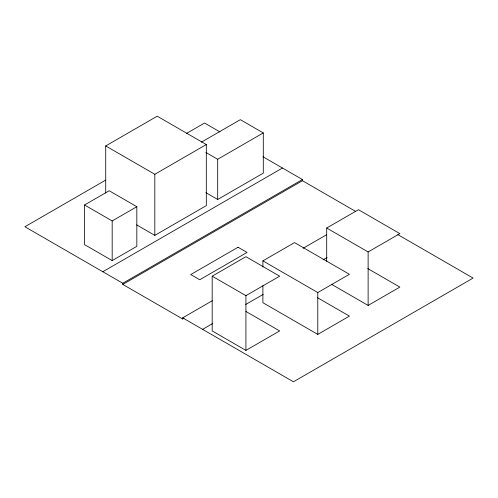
<?xml version="1.0" encoding="UTF-8"?>
<svg xmlns="http://www.w3.org/2000/svg" width="498" height="498" viewBox="0 0 498 498"><rect width="100%" height="100%" fill="white"/><g stroke="black" fill="none" stroke-linecap="round" stroke-linejoin="round"><path stroke-width="0.75" d="M105.713 193.1L105.713 145.933L157.212 116.202L206.315 144.551L206.315 205.63L154.816 235.367L136.657 224.878M105.638 180.133L24.9 226.752L122.782 283.262L302.435 179.548L302.435 180.699L122.782 284.414L122.782 283.262M186.383 133.52L204.547 123.031L219.998 131.951M84.536 204.983L109.187 190.746L136.832 206.707L136.832 246.354L112.181 260.585L84.536 244.624L84.536 204.983L112.181 220.944L136.832 206.707M201.435 142.135L240.335 119.676L263.293 132.929L263.293 173.148L217.682 199.48L205.873 192.664M105.713 145.933L154.816 174.288L206.315 144.551M205.873 152.444L217.682 159.26L263.293 132.929M102.825 271.74L282.472 168.019M212.185 276.178L245.919 256.7L279.652 276.178L245.919 295.656L212.185 276.178L212.185 330.921L245.919 350.399L279.652 330.921L245.919 311.443M262.894 260.865L294.53 242.601L349.422 274.292L317.786 292.556L262.894 260.865L262.894 267.065M326.7 228.034L358.442 209.708L399.857 233.624L368.122 251.944L326.7 228.034L326.7 261.357M184.011 318.216L182.666 318.988L182.666 317.836L212.273 300.742M303.108 248.303L326.657 234.707M202.63 329.365L212.721 323.532M245.688 304.502L263.187 294.399M323.065 259.825L327.105 257.497M262.894 285.659L262.894 302.703L317.786 334.395L349.422 316.124L317.288 297.574M331.375 284.209L368.122 305.423L399.857 287.097L367.792 268.584M262.994 156.77L302.435 179.548M397.753 234.577L473.1 278.077L293.453 381.798L182.666 317.836M302.435 180.699L355.591 211.389M122.782 284.414L182.666 318.988M368.122 251.944L368.122 305.423M317.786 292.556L317.786 334.395M245.919 295.252L245.919 350.399M217.682 159.26L217.682 199.48M154.816 174.288L154.816 235.367M112.181 220.944L112.181 260.585M238.056 247.251L190.753 274.566L199.735 279.752L247.039 252.436L238.056 247.251"/></g></svg>
